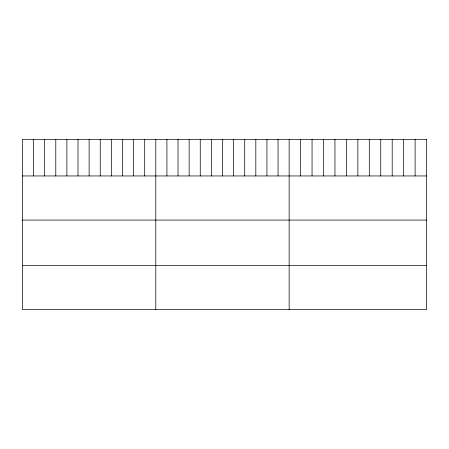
<?xml version="1.0" encoding="UTF-8"?>
<svg xmlns="http://www.w3.org/2000/svg" width="449" height="449" viewBox="0 0 449 449"><rect width="100%" height="100%" fill="white"/><g stroke="black" fill="none" stroke-linecap="round" stroke-linejoin="round"><path stroke-width="0.67" d="M22.45 175.952L426.55 175.952M22.45 220.077L426.55 220.077M22.45 265.539L426.55 265.539M415.101 139.336L415.101 175.952M403.651 139.336L403.651 175.952M392.202 139.336L392.202 175.952M380.752 139.336L380.752 175.952M369.303 139.336L369.303 175.952M357.853 139.336L357.853 175.952M346.404 139.336L346.404 175.952M334.954 139.336L334.954 175.952M323.505 139.336L323.505 175.952M312.055 139.336L312.055 175.952M300.606 139.336L300.606 175.952M289.156 139.336L289.156 309.664M278.043 139.336L278.043 175.952M266.931 139.336L266.931 175.952M255.818 139.336L255.818 175.952M244.705 139.336L244.705 175.952M233.592 139.336L233.592 175.952M222.48 139.336L222.48 175.952M211.367 139.336L211.367 175.952M200.254 139.336L200.254 175.952M189.141 139.336L189.141 175.952M178.029 139.336L178.029 175.952M166.916 139.336L166.916 175.952M155.803 139.336L155.803 309.664M144.69 139.336L144.69 175.952M133.578 139.336L133.578 175.952M122.465 139.336L122.465 175.952M111.352 139.336L111.352 175.952M100.239 139.336L100.239 175.952M89.127 139.336L89.127 175.952M78.014 139.336L78.014 175.952M66.901 139.336L66.901 175.952M55.788 139.336L55.788 175.952M44.675 139.336L44.675 175.952M33.563 139.336L33.563 175.952M426.55 139.336L22.45 139.336L22.45 309.664L426.55 309.664L426.55 139.336"/></g></svg>
